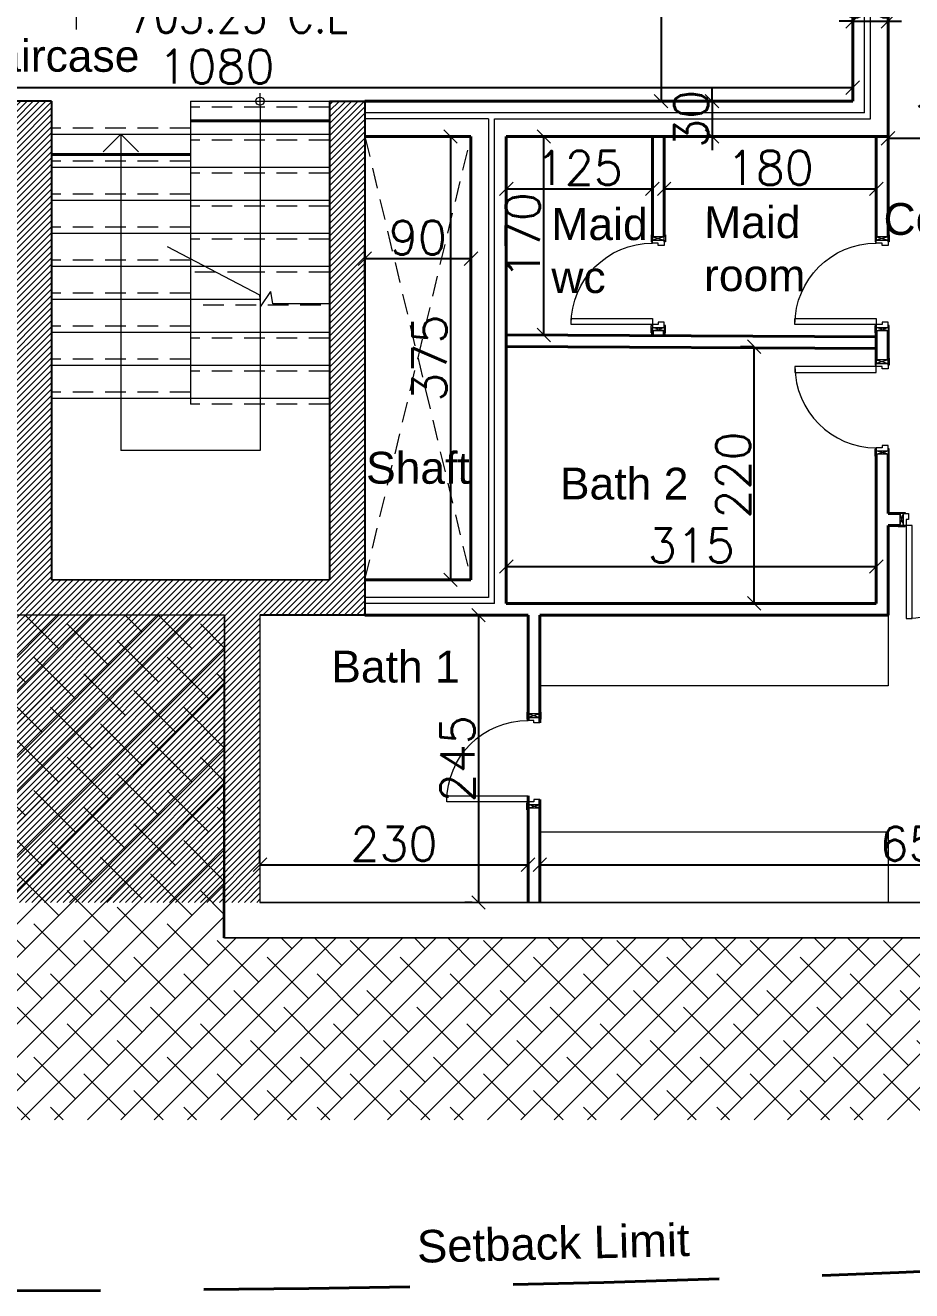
# Model space of a CAD drawing. Header units: metres. Extents: x -322116 to -321123, y -26723 to -26468.
# Drawn here: x -321653.43 to -321645.91, y -26559.85 to -26549.11 of the extents above; entities that cross this region are included whole.
import ezdxf

# ---------------------------------------------------------------- set-up
doc = ezdxf.new("R2010")
doc.units = ezdxf.units.M
doc.header["$LTSCALE"] = 7
doc.header["$MEASUREMENT"] = 0
doc.header["$PDMODE"] = 34
doc.header["$PDSIZE"] = 0.5
for name, pattern in [('1363-TXX-A-XXX-Plots layouts-R02$0$HIDDEN', [0.375, 0.25, -0.125]), ('DASHED', [0.75, 0.5, -0.25]), ('Hidden', [9.525, 6.35, -3.175])]:
    doc.linetypes.add(name, pattern=pattern)
for name, color, linetype, lineweight in [('1363TRXX-AS003$0$A-FLOR-IDEN', 4, 'Continuous', 18), ('A-ANNO-TXT3', 6, 'Continuous', 30), ('A-DOOR', 134, 'Continuous', 18), ('A-FLOR-HIDN', 9, 'Hidden', 13), ('A-FURN-FIXT', 114, 'Continuous', 9), ('A-GRID-DIMS', 142, 'Continuous', 9), ('A-PATT', 8, 'Continuous', 5), ('A-STRS', 2, 'Continuous', 18), ('A-WALL-BLWO', 7, 'Continuous', 40), ('L-Structure', 5, 'Continuous', 15), ('PATT-CONC', 8, 'Continuous', 9), ('plaster', 1, 'Continuous', 0), ('XREF-W09-A-ELEV04$0$A--SECT-TILE', 32, 'Continuous', 5)]:
    doc.layers.add(name, color=color, linetype=linetype, lineweight=lineweight)
doc.layers.add('22-1-14-ROAD P2PFGC', color=5, linetype='Continuous')
doc.styles.add('1363TRXX-AS003$0$EG_SIMPLEX', font='SIMPLEX.shx')
doc.styles.add('EG_SIMPLEX', font='SIMPLEX.shx')
doc.styles.get("Standard").update_dxf_attribs({"font": 'romans.shx', "height": 0.5})
doc.dimstyles.new('ERGA-M-0200', dxfattribs={"dimscale": 1.15, "dimtxt": 0.2, "dimasz": 0.2, "dimexe": 0.1, "dimexo": 0.1, "dimgap": 0.06, "dimtad": 1, "dimdec": 1, "dimlfac": 100, "dimrnd": 5, "dimdsep": 46, "dimtxsty": 'EG_SIMPLEX', "dimblk1": 'OBLIQUE', "dimblk2": 'OBLIQUE', "dimsah": 1, "dimcen": 0.3, "dimclrd": 256, "dimclre": 256, "dimclrt": 2, "dimadec": 0, "dimazin": 0, "dimtfac": 1, "dimtdec": 1, "dimtix": 1, "dimtmove": 2, "dimatfit": 3, "dimldrblk": 'OBLIQUE', "dimfxl": 1, "dimtolj": 1, "dimtzin": 0, "dimarcsym": 0})

# ---------------------------------------------------------------- blocks, each defined once
blk = doc.blocks.new('plot limit')
at = {"color": 5, "linetype": 'DASHED', "ltscale": 0.5}
blk.add_lwpolyline([(-321704.7696, -26754.368, -0.0265265), (-321724.7933, -26754.7789), (-321732.3893, -26754.2736)], format="xyb", dxfattribs=at)
at = {"layer": 'A-ANNO-TXT3', "lineweight": 5, "insert": (-321715.1134, -26754.366), "char_height": 0.276, "attachment_point": 1, "rotation": 1.42481}
blk.add_mtext_dynamic_manual_height_columns('\\A1;{\\fArial Unicode MS|b0|i0|c0|p34;Setback Limit}', width=3.166192, gutter_width=3.6928, heights=[1.1191], dxfattribs=at)
blk = doc.blocks.new('1363TRXX-AS003$0$TAG-LEV-PL1')
h = blk.add_hatch(color=256)
h.paths.add_polyline_path([(0, 168.7, 0.414214), (-168.8, 0), (0, 0)])
h.paths.add_polyline_path([(168.7, 0), (0, 0), (0, -168.8, 0.414214)])
for p, q in [((0, -281.3), (0, 281.3)), ((-281.3, 0), (1859, 0))]:
    blk.add_line(p, q)
blk.add_circle((0, 0), 168.7)
at = {"style": '1363TRXX-AS003$0$EG_SIMPLEX', "width": 0.85}
for tag, p in [('F.F.L.', (450, 150)), ('C.L.', (450, -450))]:
    blk.add_attdef(tag, p, '', height=300, dxfattribs=at)
blk = doc.blocks.new('new for radem')
at = {"layer": 'plaster'}
h = blk.add_hatch(dxfattribs=at)
h.set_pattern_fill('ANSI38', color=256, scale=1.6)
h.set_pattern_definition([(45, (-130, 0), (-0.14142135624, 0.14142135624), []), (135, (-130, 0), (-0.42426406871, 0.14142135624), [0.5, -0.3])])
h.paths.add_polyline_path([(-321635.58, -26556.858), (-321635.501, -26558.402), (-321670.332, -26558.402), (-321670.211, -26556.858), (-321655.212, -26556.858), (-321655.212, -26554.12), (-321651.742, -26554.12), (-321651.742, -26556.858)])
blk = doc.blocks.new('block')
at = {"layer": 'PATT-CONC', "transparency": 33554610}
h = blk.add_hatch(dxfattribs=at)
h.set_pattern_fill('ANSI31', color=8, scale=0.3)
h.set_pattern_definition([(45, (0, 0), (-0.0265165042945, 0.0265165042945), [])])
edge = h.paths.add_edge_path()
edge.add_line((-321666.312, -26556.558), (-321655.512, -26556.558))
edge.add_line((-321655.512, -26556.558), (-321655.512, -26553.82))
edge.add_line((-321655.512, -26553.82), (-321653.512, -26553.82))
edge.add_line((-321653.512, -26553.82), (-321653.512, -26552.045))
edge.add_line((-321653.512, -26552.045), (-321655.512, -26552.045))
edge.add_line((-321655.512, -26552.045), (-321655.512, -26549.758))
edge.add_line((-321655.512, -26549.758), (-321655.212, -26549.758))
edge.add_line((-321655.212, -26549.758), (-321655.212, -26551.745))
edge.add_line((-321655.212, -26551.745), (-321653.512, -26551.745))
edge.add_line((-321653.512, -26551.745), (-321653.512, -26549.758))
edge.add_line((-321653.512, -26549.758), (-321653.212, -26549.758))
edge.add_line((-321653.212, -26549.758), (-321653.212, -26553.82))
edge.add_line((-321653.212, -26553.82), (-321650.852, -26553.82))
edge.add_line((-321650.852, -26553.82), (-321650.851, -26549.758))
edge.add_line((-321650.851, -26549.758), (-321650.552, -26549.758))
edge.add_line((-321650.552, -26549.758), (-321650.552, -26554.12))
edge.add_line((-321650.552, -26554.12), (-321651.442, -26554.12))
edge.add_line((-321651.442, -26554.12), (-321651.442, -26556.558))
edge.add_line((-321651.442, -26556.558), (-321642.26, -26556.558))
at = {"layer": 'L-Structure'}
for points in [[(-321666.312, -26556.558), (-321655.512, -26556.558), (-321655.512, -26553.82), (-321653.512, -26553.82), (-321653.512, -26552.045), (-321655.512, -26552.045), (-321655.512, -26549.758), (-321655.212, -26549.758), (-321655.212, -26551.745), (-321653.512, -26551.745), (-321653.512, -26549.758), (-321653.212, -26549.758), (-321653.212, -26553.82), (-321650.852, -26553.82), (-321650.851, -26549.758), (-321650.552, -26549.758), (-321650.552, -26554.12), (-321651.442, -26554.12), (-321651.442, -26556.558), (-321642.26, -26556.558)], [(-321642.26, -26556.858), (-321651.752, -26556.858), (-321651.742, -26554.12), (-321655.212, -26554.12), (-321655.212, -26556.858), (-321666.312, -26556.858)]]:
    blk.add_lwpolyline(points, dxfattribs=at)
blk = doc.blocks.new('_OBLIQUE')
at = {"color": 0, "linetype": 'ByBlock'}
blk.add_line((-0.5, -0.5), (0.5, 0.5), dxfattribs=at)
blk = doc.blocks.new('*D387')
at = {"layer": 'A-GRID-DIMS', "lineweight": -2, "transparency": 16777216}
for p, q in [((-321657.212, -26549.643), (-321657.212, -26549.528)), ((-321646.412, -26549.643), (-321646.412, -26549.528)), ((-321657.212, -26549.643), (-321646.412, -26549.643))]:
    blk.add_line(p, q, dxfattribs=at)
at = {"layer": 'Defpoints', "color": 0, "transparency": 16777216}
for p in [(-321646.412, -26549.643), (-321657.212, -26549.758, 0), (-321646.412, -26549.758)]:
    blk.add_point(p, dxfattribs=at)
at = {"layer": 'A-GRID-DIMS', "lineweight": -2, "transparency": 16777216, "xscale": 0.115, "yscale": 0.115, "zscale": 0.115, "rotation": 180}
blk.add_blockref('_OBLIQUE', (-321657.212, -26549.643), dxfattribs=at)
at = {"layer": 'A-GRID-DIMS', "lineweight": -2, "transparency": 16777216, "xscale": 0.115, "yscale": 0.115, "zscale": 0.115}
blk.add_blockref('_OBLIQUE', (-321646.412, -26549.643), dxfattribs=at)
at = {"layer": 'A-GRID-DIMS', "color": 2, "transparency": 16777216, "insert": (-321651.812, -26549.465), "char_height": 0.2875, "attachment_point": 5, "style": 'EG_SIMPLEX'}
blk.add_mtext('\\A1;1080', dxfattribs=at)
blk = doc.blocks.new('*U571')
for p, q in [((-250, -50), (-220, -150)), ((-250, -150), (-220, -50)), ((550, -50), (520, -150)), ((550, -150), (520, -50))]:
    blk.add_line(p, q)
for points in [[(445, 640), (445, -50), (495, -50), (495, 640)], [(-265, -40), (-205, -40), (-205, -50), (-265, -50)], [(-220, -150), (-250, -150), (-250, -50), (-220, -50)], [(-195, -50), (-220, -50), (-220, -150), (-175, -150), (-175, -100), (-195, -100), (-195, -50)], [(495, -50), (520, -50), (520, -150), (475, -150), (475, -100), (495, -100), (495, -50)], [(565, -40), (505, -40), (505, -50), (565, -50)], [(520, -150), (550, -150), (550, -50), (520, -50)], [(-265, -160), (-205, -160), (-205, -150), (-265, -150)], [(565, -160), (505, -160), (505, -150), (565, -150)]]:
    blk.add_lwpolyline(points, close=True)
blk.add_arc((495, -50), 690, 90, 180)
blk = doc.blocks.new('*U572')
for p, q in [((-350, -50), (-320, -150)), ((-350, -150), (-320, -50)), ((550, -50), (520, -150)), ((550, -150), (520, -50))]:
    blk.add_line(p, q)
for points in [[(445, 740), (445, -50), (495, -50), (495, 740)], [(-365, -40), (-305, -40), (-305, -50), (-365, -50)], [(-320, -150), (-350, -150), (-350, -50), (-320, -50)], [(-295, -50), (-320, -50), (-320, -150), (-275, -150), (-275, -100), (-295, -100), (-295, -50)], [(495, -50), (520, -50), (520, -150), (475, -150), (475, -100), (495, -100), (495, -50)], [(565, -40), (505, -40), (505, -50), (565, -50)], [(520, -150), (550, -150), (550, -50), (520, -50)], [(-365, -160), (-305, -160), (-305, -150), (-365, -150)], [(565, -160), (505, -160), (505, -150), (565, -150)]]:
    blk.add_lwpolyline(points, close=True)
blk.add_arc((495, -50), 790, 90, 180)
blk = doc.blocks.new('*D327')
at = {"layer": 'A-GRID-DIMS', "lineweight": -2, "transparency": 16777216}
for p, q in [((-321649.641, -26554.12), (-321649.703, -26554.12)), ((-321649.588, -26554.12), (-321649.588, -26556.558)), ((-321649.641, -26556.558), (-321649.703, -26556.558))]:
    blk.add_line(p, q, dxfattribs=at)
at = {"layer": 'Defpoints', "color": 0, "transparency": 16777216}
for p in [(-321649.526, -26554.12), (-321649.588, -26556.558), (-321649.526, -26556.558, 0)]:
    blk.add_point(p, dxfattribs=at)
at = {"layer": 'A-GRID-DIMS', "lineweight": -2, "transparency": 16777216, "xscale": 0.115, "yscale": 0.115, "zscale": 0.115}
for p, rotation in [((-321649.588, -26554.12), 90), ((-321649.588, -26556.558), 270)]:
    blk.add_blockref('_OBLIQUE', p, dxfattribs=dict(at, rotation=rotation))
at = {"layer": 'A-GRID-DIMS', "color": 2, "transparency": 16777216, "insert": (-321649.766, -26555.339), "char_height": 0.2875, "attachment_point": 5, "rotation": 90, "style": 'EG_SIMPLEX'}
blk.add_mtext('\\A1;245', dxfattribs=at)
blk = doc.blocks.new('*D328')
at = {"layer": 'A-GRID-DIMS', "lineweight": -2, "transparency": 16777216}
for p, q in [((-321647.257, -26551.842), (-321647.363, -26551.842)), ((-321647.248, -26554.02), (-321647.248, -26551.842)), ((-321647.27, -26554.02), (-321647.363, -26554.02))]:
    blk.add_line(p, q, dxfattribs=at)
at = {"layer": 'Defpoints', "color": 0, "transparency": 16777216}
for p in [(-321647.248, -26551.842), (-321647.142, -26551.842), (-321647.155, -26554.02)]:
    blk.add_point(p, dxfattribs=at)
at = {"layer": 'A-GRID-DIMS', "lineweight": -2, "transparency": 16777216, "xscale": 0.115, "yscale": 0.115, "zscale": 0.115}
for p, rotation in [((-321647.248, -26551.842), 90), ((-321647.248, -26554.02), 270)]:
    blk.add_blockref('_OBLIQUE', p, dxfattribs=dict(at, rotation=rotation))
at = {"layer": 'A-GRID-DIMS', "color": 2, "transparency": 16777216, "insert": (-321647.426, -26552.931), "char_height": 0.2875, "attachment_point": 5, "rotation": 90, "style": 'EG_SIMPLEX'}
blk.add_mtext('\\A1;220', dxfattribs=at)
blk = doc.blocks.new('*D329')
at = {"layer": 'A-GRID-DIMS', "lineweight": -2, "transparency": 16777216}
for p, q in [((-321648.919, -26550.058), (-321649.148, -26550.058)), ((-321649.033, -26551.742), (-321649.033, -26550.058)), ((-321648.919, -26551.742), (-321649.148, -26551.742))]:
    blk.add_line(p, q, dxfattribs=at)
at = {"layer": 'Defpoints', "color": 0, "transparency": 16777216}
for p in [(-321649.033, -26550.058), (-321648.804, -26550.058), (-321648.804, -26551.742)]:
    blk.add_point(p, dxfattribs=at)
at = {"layer": 'A-GRID-DIMS', "lineweight": -2, "transparency": 16777216, "xscale": 0.115, "yscale": 0.115, "zscale": 0.115}
for p, rotation in [((-321649.033, -26550.058), 90), ((-321649.033, -26551.742), 270)]:
    blk.add_blockref('_OBLIQUE', p, dxfattribs=dict(at, rotation=rotation))
at = {"layer": 'A-GRID-DIMS', "color": 2, "transparency": 16777216, "insert": (-321649.211, -26550.9), "char_height": 0.2875, "attachment_point": 5, "rotation": 90, "style": 'EG_SIMPLEX'}
blk.add_mtext('\\A1;170', dxfattribs=at)
blk = doc.blocks.new('*D330')
at = {"layer": 'A-GRID-DIMS', "lineweight": -2, "transparency": 16777216}
for p, q in [((-321649.352, -26553.707), (-321646.212, -26553.707)), ((-321649.352, -26553.744), (-321649.352, -26553.822)), ((-321646.212, -26553.744), (-321646.212, -26553.822))]:
    blk.add_line(p, q, dxfattribs=at)
at = {"layer": 'Defpoints', "color": 0, "transparency": 16777216}
for p in [(-321649.352, -26553.629, 0), (-321646.212, -26553.629), (-321646.212, -26553.707)]:
    blk.add_point(p, dxfattribs=at)
at = {"layer": 'A-GRID-DIMS', "lineweight": -2, "transparency": 16777216, "xscale": 0.115, "yscale": 0.115, "zscale": 0.115, "rotation": 180}
blk.add_blockref('_OBLIQUE', (-321649.352, -26553.707), dxfattribs=at)
at = {"layer": 'A-GRID-DIMS', "lineweight": -2, "transparency": 16777216, "xscale": 0.115, "yscale": 0.115, "zscale": 0.115}
blk.add_blockref('_OBLIQUE', (-321646.212, -26553.707), dxfattribs=at)
at = {"layer": 'A-GRID-DIMS', "color": 2, "transparency": 16777216, "insert": (-321647.782, -26553.529), "char_height": 0.2875, "attachment_point": 5, "style": 'EG_SIMPLEX'}
blk.add_mtext('\\A1;315', dxfattribs=at)
blk = doc.blocks.new('*D331')
at = {"layer": 'A-GRID-DIMS', "lineweight": -2, "transparency": 16777216}
for p, q in [((-321648.075, -26546.946), (-321648.153, -26546.946)), ((-321648.038, -26546.946), (-321648.038, -26549.758)), ((-321648.075, -26549.758), (-321648.153, -26549.758))]:
    blk.add_line(p, q, dxfattribs=at)
at = {"layer": 'Defpoints', "color": 0, "transparency": 16777216}
for p in [(-321647.96, -26546.946), (-321648.038, -26549.758), (-321647.96, -26549.758, 0)]:
    blk.add_point(p, dxfattribs=at)
at = {"layer": 'A-GRID-DIMS', "lineweight": -2, "transparency": 16777216, "xscale": 0.115, "yscale": 0.115, "zscale": 0.115}
for p, rotation in [((-321648.038, -26546.946), 90), ((-321648.038, -26549.758), 270)]:
    blk.add_blockref('_OBLIQUE', p, dxfattribs=dict(at, rotation=rotation))
at = {"layer": 'A-GRID-DIMS', "color": 2, "transparency": 16777216, "insert": (-321648.216, -26548.352), "char_height": 0.2875, "attachment_point": 5, "rotation": 90, "style": 'EG_SIMPLEX'}
blk.add_mtext('\\A1;280', dxfattribs=at)
blk = doc.blocks.new('*D332')
at = {"layer": 'A-GRID-DIMS', "lineweight": -2, "transparency": 16777216}
for p, q in [((-321648.012, -26550.479), (-321648.012, -26550.387)), ((-321646.212, -26550.479), (-321646.212, -26550.387)), ((-321648.012, -26550.502), (-321646.212, -26550.502))]:
    blk.add_line(p, q, dxfattribs=at)
at = {"layer": 'Defpoints', "color": 0, "transparency": 16777216}
for p in [(-321646.212, -26550.502), (-321648.012, -26550.594), (-321646.212, -26550.594)]:
    blk.add_point(p, dxfattribs=at)
at = {"layer": 'A-GRID-DIMS', "lineweight": -2, "transparency": 16777216, "xscale": 0.115, "yscale": 0.115, "zscale": 0.115, "rotation": 180}
blk.add_blockref('_OBLIQUE', (-321648.012, -26550.502), dxfattribs=at)
at = {"layer": 'A-GRID-DIMS', "lineweight": -2, "transparency": 16777216, "xscale": 0.115, "yscale": 0.115, "zscale": 0.115}
blk.add_blockref('_OBLIQUE', (-321646.212, -26550.502), dxfattribs=at)
at = {"layer": 'A-GRID-DIMS', "color": 2, "transparency": 16777216, "insert": (-321647.112, -26550.324), "char_height": 0.2875, "attachment_point": 5, "style": 'EG_SIMPLEX'}
blk.add_mtext('\\A1;180', dxfattribs=at)
blk = doc.blocks.new('*D333')
at = {"layer": 'A-GRID-DIMS', "lineweight": -2, "transparency": 16777216}
blk.add_line((-321649.352, -26550.502), (-321648.112, -26550.502), dxfattribs=at)
at = {"layer": 'Defpoints', "color": 0, "transparency": 16777216}
for p in [(-321649.352, -26550.502), (-321648.112, -26550.502), (-321648.112, -26550.502)]:
    blk.add_point(p, dxfattribs=at)
at = {"layer": 'A-GRID-DIMS', "lineweight": -2, "transparency": 16777216, "xscale": 0.115, "yscale": 0.115, "zscale": 0.115, "rotation": 180}
blk.add_blockref('_OBLIQUE', (-321649.352, -26550.502), dxfattribs=at)
at = {"layer": 'A-GRID-DIMS', "lineweight": -2, "transparency": 16777216, "xscale": 0.115, "yscale": 0.115, "zscale": 0.115}
blk.add_blockref('_OBLIQUE', (-321648.112, -26550.502), dxfattribs=at)
at = {"layer": 'A-GRID-DIMS', "color": 2, "transparency": 16777216, "insert": (-321648.732, -26550.324), "char_height": 0.2875, "attachment_point": 5, "style": 'EG_SIMPLEX'}
blk.add_mtext('\\A1;125', dxfattribs=at)
blk = doc.blocks.new('*D343')
at = {"layer": 'A-GRID-DIMS', "lineweight": -2, "transparency": 16777216}
for p, q in [((-321646.112, -26549.923), (-321646.112, -26550.189)), ((-321645.002, -26550.074), (-321646.112, -26550.074)), ((-321645.002, -26550.123), (-321645.002, -26550.189))]:
    blk.add_line(p, q, dxfattribs=at)
at = {"layer": 'Defpoints', "color": 0, "transparency": 16777216}
for p in [(-321646.112, -26549.808), (-321645.002, -26550.008), (-321646.112, -26550.074)]:
    blk.add_point(p, dxfattribs=at)
at = {"layer": 'A-GRID-DIMS', "lineweight": -2, "transparency": 16777216, "xscale": 0.115, "yscale": 0.115, "zscale": 0.115, "rotation": 180}
blk.add_blockref('_OBLIQUE', (-321646.112, -26550.074), dxfattribs=at)
at = {"layer": 'A-GRID-DIMS', "lineweight": -2, "transparency": 16777216, "xscale": 0.115, "yscale": 0.115, "zscale": 0.115}
blk.add_blockref('_OBLIQUE', (-321645.002, -26550.074), dxfattribs=at)
at = {"layer": 'A-GRID-DIMS', "color": 2, "transparency": 16777216, "insert": (-321645.557, -26549.896), "char_height": 0.2875, "attachment_point": 5, "style": 'EG_SIMPLEX'}
blk.add_mtext('\\A1;110', dxfattribs=at)
blk = doc.blocks.new('*D349')
at = {"layer": 'A-GRID-DIMS', "lineweight": -2, "transparency": 16777216}
for p, q in [((-321646.412, -26549.069), (-321646.412, -26548.965)), ((-321646.112, -26549.058), (-321646.112, -26548.965)), ((-321646.412, -26549.08), (-321646.527, -26549.08)), ((-321646.412, -26549.08), (-321646.112, -26549.08)), ((-321646.112, -26549.08), (-321645.997, -26549.08))]:
    blk.add_line(p, q, dxfattribs=at)
at = {"layer": 'Defpoints', "color": 0, "transparency": 16777216}
for p in [(-321646.112, -26549.08), (-321646.412, -26549.184), (-321646.112, -26549.173)]:
    blk.add_point(p, dxfattribs=at)
at = {"layer": 'A-GRID-DIMS', "lineweight": -2, "transparency": 16777216, "xscale": 0.115, "yscale": 0.115, "zscale": 0.115}
blk.add_blockref('_OBLIQUE', (-321646.412, -26549.08), dxfattribs=at)
at = {"layer": 'A-GRID-DIMS', "lineweight": -2, "transparency": 16777216, "xscale": 0.115, "yscale": 0.115, "zscale": 0.115, "rotation": 180}
blk.add_blockref('_OBLIQUE', (-321646.112, -26549.08), dxfattribs=at)
at = {"layer": 'A-GRID-DIMS', "color": 2, "transparency": 16777216, "insert": (-321646.262, -26548.902), "char_height": 0.2875, "attachment_point": 5, "style": 'EG_SIMPLEX'}
blk.add_mtext('\\A1;30', dxfattribs=at)
blk = doc.blocks.new('*D350')
at = {"layer": 'A-GRID-DIMS', "lineweight": -2, "transparency": 16777216}
for p, q in [((-321647.605, -26549.758), (-321647.605, -26549.643)), ((-321647.632, -26549.758), (-321647.49, -26549.758)), ((-321647.605, -26549.758), (-321647.605, -26550.058)), ((-321647.632, -26550.058), (-321647.49, -26550.058)), ((-321647.605, -26550.058), (-321647.605, -26550.173))]:
    blk.add_line(p, q, dxfattribs=at)
at = {"layer": 'Defpoints', "color": 0, "transparency": 16777216}
for p in [(-321647.747, -26549.758, 0), (-321647.747, -26550.058), (-321647.605, -26550.058)]:
    blk.add_point(p, dxfattribs=at)
at = {"layer": 'A-GRID-DIMS', "lineweight": -2, "transparency": 16777216, "xscale": 0.115, "yscale": 0.115, "zscale": 0.115}
for p, rotation in [((-321647.605, -26549.758), 270), ((-321647.605, -26550.058), 90)]:
    blk.add_blockref('_OBLIQUE', p, dxfattribs=dict(at, rotation=rotation))
at = {"layer": 'A-GRID-DIMS', "color": 2, "transparency": 16777216, "insert": (-321647.783, -26549.908), "char_height": 0.2875, "attachment_point": 5, "rotation": 90, "style": 'EG_SIMPLEX'}
blk.add_mtext('\\A1;30', dxfattribs=at)
blk = doc.blocks.new('*D410')
at = {"layer": 'A-GRID-DIMS', "lineweight": -2, "transparency": 16777216}
for p, q in [((-321651.442, -26556.214), (-321651.442, -26556.123)), ((-321649.167, -26556.214), (-321649.167, -26556.123)), ((-321651.442, -26556.238), (-321649.167, -26556.238))]:
    blk.add_line(p, q, dxfattribs=at)
at = {"layer": 'Defpoints', "color": 0, "transparency": 16777216}
for p in [(-321649.167, -26556.238), (-321651.442, -26556.329), (-321649.167, -26556.329, 0)]:
    blk.add_point(p, dxfattribs=at)
at = {"layer": 'A-GRID-DIMS', "lineweight": -2, "transparency": 16777216, "xscale": 0.115, "yscale": 0.115, "zscale": 0.115, "rotation": 180}
blk.add_blockref('_OBLIQUE', (-321651.442, -26556.238), dxfattribs=at)
at = {"layer": 'A-GRID-DIMS', "lineweight": -2, "transparency": 16777216, "xscale": 0.115, "yscale": 0.115, "zscale": 0.115}
blk.add_blockref('_OBLIQUE', (-321649.167, -26556.238), dxfattribs=at)
at = {"layer": 'A-GRID-DIMS', "color": 2, "transparency": 16777216, "insert": (-321650.305, -26556.06), "char_height": 0.2875, "attachment_point": 5, "style": 'EG_SIMPLEX'}
blk.add_mtext('\\A1;230', dxfattribs=at)
blk = doc.blocks.new('*D411')
at = {"layer": 'A-GRID-DIMS', "lineweight": -2, "transparency": 16777216}
blk.add_line((-321649.067, -26556.238), (-321642.56, -26556.238), dxfattribs=at)
at = {"layer": 'Defpoints', "color": 0, "transparency": 16777216}
for p in [(-321649.067, -26556.238, 0), (-321642.56, -26556.238), (-321642.56, -26556.238)]:
    blk.add_point(p, dxfattribs=at)
at = {"layer": 'A-GRID-DIMS', "lineweight": -2, "transparency": 16777216, "xscale": 0.115, "yscale": 0.115, "zscale": 0.115, "rotation": 180}
blk.add_blockref('_OBLIQUE', (-321649.067, -26556.238), dxfattribs=at)
at = {"layer": 'A-GRID-DIMS', "lineweight": -2, "transparency": 16777216, "xscale": 0.115, "yscale": 0.115, "zscale": 0.115}
blk.add_blockref('_OBLIQUE', (-321642.56, -26556.238), dxfattribs=at)
at = {"layer": 'A-GRID-DIMS', "color": 2, "transparency": 16777216, "insert": (-321645.814, -26556.06), "char_height": 0.2875, "attachment_point": 5, "style": 'EG_SIMPLEX'}
blk.add_mtext('\\A1;650', dxfattribs=at)
blk = doc.blocks.new('*D564')
at = {"layer": 'A-GRID-DIMS', "lineweight": -2, "transparency": 16777216}
for p, q in [((-321649.888, -26550.058), (-321649.94, -26550.058)), ((-321649.825, -26550.058), (-321649.825, -26553.82)), ((-321649.888, -26553.82), (-321649.94, -26553.82))]:
    blk.add_line(p, q, dxfattribs=at)
at = {"layer": 'Defpoints', "color": 0, "transparency": 16777216}
for p in [(-321649.773, -26550.058, 0), (-321649.825, -26553.82), (-321649.773, -26553.82, 0)]:
    blk.add_point(p, dxfattribs=at)
at = {"layer": 'A-GRID-DIMS', "lineweight": -2, "transparency": 16777216, "xscale": 0.115, "yscale": 0.115, "zscale": 0.115}
for p, rotation in [((-321649.825, -26550.058), 90), ((-321649.825, -26553.82), 270)]:
    blk.add_blockref('_OBLIQUE', p, dxfattribs=dict(at, rotation=rotation))
at = {"layer": 'A-GRID-DIMS', "color": 2, "transparency": 16777216, "insert": (-321650.003, -26551.939), "char_height": 0.2875, "attachment_point": 5, "rotation": 90, "style": 'EG_SIMPLEX'}
blk.add_mtext('\\A1;375', dxfattribs=at)
blk = doc.blocks.new('*D565')
at = {"layer": 'A-GRID-DIMS', "lineweight": -2, "transparency": 16777216}
for p, q in [((-321650.552, -26551.321), (-321650.552, -26550.979)), ((-321649.652, -26551.321), (-321649.652, -26550.979)), ((-321650.552, -26551.094), (-321649.652, -26551.094))]:
    blk.add_line(p, q, dxfattribs=at)
at = {"layer": 'Defpoints', "color": 0, "transparency": 16777216}
for p in [(-321649.652, -26551.094), (-321650.552, -26551.436), (-321649.652, -26551.436, 0)]:
    blk.add_point(p, dxfattribs=at)
at = {"layer": 'A-GRID-DIMS', "lineweight": -2, "transparency": 16777216, "xscale": 0.115, "yscale": 0.115, "zscale": 0.115, "rotation": 180}
blk.add_blockref('_OBLIQUE', (-321650.552, -26551.094), dxfattribs=at)
at = {"layer": 'A-GRID-DIMS', "lineweight": -2, "transparency": 16777216, "xscale": 0.115, "yscale": 0.115, "zscale": 0.115}
blk.add_blockref('_OBLIQUE', (-321649.652, -26551.094), dxfattribs=at)
at = {"layer": 'A-GRID-DIMS', "color": 2, "transparency": 16777216, "insert": (-321650.102, -26550.916), "char_height": 0.2875, "attachment_point": 5, "style": 'EG_SIMPLEX'}
blk.add_mtext('\\A1;90', dxfattribs=at)

msp = doc.modelspace()

# ---------------------------------------------------------------- linework, layer by layer
at = {"layer": '22-1-14-ROAD P2PFGC'}
for p, q in [((-321653.2118, -26549.7581, 0), (-321653.5118, -26549.7581, 0)), ((-321650.8514, -26549.7581, 0), (-321650.5518, -26549.7581, 0)), ((-321650.5518, -26549.7581, 0), (-321650.5518, -26554.1198, 0)), ((-321650.5518, -26554.1198, 0), (-321651.4424, -26554.1198))]:
    msp.add_line(p, q, dxfattribs=at)
at = {"layer": '22-1-14-ROAD P2PFGC', "elevation": 0}
for points in [[(-321653.2118, -26549.7581), (-321653.2118, -26553.8198)], [(-321650.8518, -26549.7581), (-321650.8518, -26553.8198)]]:
    msp.add_lwpolyline(points, dxfattribs=at)
at = {"layer": 'A-FLOR-HIDN', "linetype": '1363-TXX-A-XXX-Plots layouts-R02$0$HIDDEN', "ltscale": 0.1, "extrusion": (1.49774e-07, -5.54664e-07, 1)}
for p, q in [((-321650.8518, -26549.8081, 0), (-321652.0318, -26549.8081, 0.0001)), ((-321650.8518, -26549.8081, 0), (-321652.0318, -26549.8081, 0.0001)), ((-321652.0318, -26549.9881, 0.0001), (-321653.2118, -26549.9881, 0)), ((-321652.0318, -26549.9881, 0.0001), (-321653.2118, -26549.9881, 0)), ((-321650.8518, -26550.0881, 0), (-321652.0318, -26550.0881, 0.0001)), ((-321650.8518, -26550.0881, 0), (-321652.0318, -26550.0881, 0.0001)), ((-321652.0318, -26550.2681, 0.0001), (-321653.2118, -26550.2681, 0)), ((-321652.0318, -26550.2681, 0.0001), (-321653.2118, -26550.2681, 0)), ((-321650.8518, -26550.3681, 0), (-321652.0318, -26550.3681, 0.0001)), ((-321650.8518, -26550.3681, 0), (-321652.0318, -26550.3681, 0.0001)), ((-321652.0318, -26550.5481, 0.0001), (-321653.2118, -26550.5481, 0)), ((-321652.0318, -26550.5481, 0.0001), (-321653.2118, -26550.5481, 0)), ((-321650.8518, -26550.6481, 0), (-321652.0318, -26550.6481, 0.0001)), ((-321650.8518, -26550.6481, 0), (-321652.0318, -26550.6481, 0.0001)), ((-321652.0318, -26550.8281, 0.0001), (-321653.2118, -26550.8281, 0)), ((-321652.0318, -26550.8281, 0.0001), (-321653.2118, -26550.8281, 0)), ((-321650.8518, -26550.9281, 0), (-321652.0318, -26550.9281, 0.0001)), ((-321650.8518, -26550.9281, 0), (-321652.0318, -26550.9281, 0.0001)), ((-321652.0318, -26551.1081, 0.0001), (-321653.2118, -26551.1081, 0)), ((-321652.0318, -26551.1081, 0.0001), (-321653.2118, -26551.1081, 0)), ((-321651.544, -26551.2081, 0), (-321652.0318, -26551.2081, 0.0001)), ((-321651.544, -26551.2081, 0), (-321652.0318, -26551.2081, 0.0001)), ((-321650.8518, -26551.2081, 0), (-321651.544, -26551.2081, 0)), ((-321650.8518, -26551.2081, 0), (-321651.544, -26551.2081, 0)), ((-321652.0318, -26551.3881, 0.0001), (-321653.2118, -26551.3881, 0)), ((-321652.0318, -26551.3881, 0.0001), (-321653.2118, -26551.3881, 0)), ((-321650.9252, -26551.4881, 0), (-321652.0318, -26551.4881, 0.0001)), ((-321650.9252, -26551.4881, 0), (-321652.0318, -26551.4881, 0.0001)), ((-321652.0318, -26551.6681, 0.0001), (-321653.2118, -26551.6681, 0)), ((-321652.0318, -26551.6681, 0.0001), (-321653.2118, -26551.6681, 0)), ((-321650.8518, -26551.7681, 0), (-321652.0318, -26551.7681, 0.0001)), ((-321650.8518, -26551.7681, 0), (-321652.0318, -26551.7681, 0.0001)), ((-321652.0318, -26551.9481, 0.0001), (-321653.2118, -26551.9481, 0)), ((-321652.0318, -26551.9481, 0.0001), (-321653.2118, -26551.9481, 0)), ((-321650.8518, -26552.0481, 0), (-321652.0318, -26552.0481, 0.0001)), ((-321650.8518, -26552.0481, 0), (-321652.0318, -26552.0481, 0.0001)), ((-321652.0318, -26552.2281, 0.0001), (-321653.2118, -26552.2281, 0)), ((-321652.0318, -26552.2281, 0.0001), (-321653.2118, -26552.2281, 0)), ((-321650.8518, -26552.3281, 0), (-321652.0318, -26552.3281, 0.0001)), ((-321650.8518, -26552.3281, 0), (-321652.0318, -26552.3281, 0.0001))]:
    msp.add_line(p, q, dxfattribs=at)
at = {"layer": 'A-FLOR-HIDN', "linetype": '1363-TXX-A-XXX-Plots layouts-R02$0$HIDDEN', "ltscale": 0.1}
for p, q in [((-321650.5518, -26553.8198, 0), (-321649.6518, -26550.0581, 0)), ((-321650.5518, -26550.0581, 0), (-321649.6518, -26553.8198, 0))]:
    msp.add_line(p, q, dxfattribs=at)
at = {"layer": 'A-FURN-FIXT'}
for p, q in [((-321646.1118, -26554.1198, 0), (-321646.1118, -26554.7198, 0)), ((-321649.0674, -26555.9581, 0), (-321646.1118, -26555.9581, 0)), ((-321646.1118, -26555.9581, 0), (-321646.1118, -26556.5581, 0))]:
    msp.add_line(p, q, dxfattribs=at)
msp.add_lwpolyline([(-321646.1118, -26554.7198), (-321649.0674, -26554.7198)], dxfattribs=at)
at = {"layer": 'A-PATT', "extrusion": (1.49774e-07, -5.54664e-07, 1)}
for p, q in [((-321651.4418, -26549.7981, 0.0001), (-321651.4418, -26549.6912, 0.0001)), ((-321651.4418, -26549.7981, 0.0001), (-321651.4418, -26549.6912, 0.0001)), ((-321651.4418, -26549.7981, 0.0001), (-321651.4418, -26549.6912, 0.0001)), ((-321651.4418, -26549.7981, 0.0001), (-321651.4418, -26549.6912, 0.0001)), ((-321651.4418, -26549.7981, 0.0001), (-321651.4418, -26549.7231, 0.0001)), ((-321651.4418, -26549.7981, 0.0001), (-321651.4418, -26549.7231, 0.0001)), ((-321651.4418, -26549.7981, 0.0001), (-321651.4418, -26549.7231, 0.0001)), ((-321651.4418, -26549.7981, 0.0001), (-321651.4418, -26549.7231, 0.0001)), ((-321651.4418, -26549.7981, 0.0001), (-321651.4418, -26552.7231, 0.0001)), ((-321651.4418, -26549.7981, 0.0001), (-321651.4418, -26552.7231, 0.0001)), ((-321651.4418, -26552.7231, 0), (-321652.6218, -26552.7231, 0))]:
    msp.add_line(p, q, dxfattribs=at)
at = {"layer": 'A-PATT'}
msp.add_line((-321652.6218, -26550.0381, 0.0001), (-321652.6218, -26552.7231, 0.0001), dxfattribs=at)
msp.add_polyline3d([(-321652.4718, -26550.1881, 0.0001), (-321652.6218, -26550.0381, 0.0001), (-321652.7718, -26550.1881, 0.0001)], dxfattribs=at)
at = {"layer": 'A-PATT', "extrusion": (1.49774e-07, -5.54664e-07, 1)}
msp.add_circle((-321651.4418, -26549.7581, -0.0334), 0.035, dxfattribs=at)
msp.add_circle((-321651.4418, -26549.7581, -0.0334), 0.035, dxfattribs=at)
msp.add_circle((-321651.4418, -26549.7581, -0.0334), 0.035, dxfattribs=at)
msp.add_circle((-321651.4418, -26549.7581, -0.0334), 0.035, dxfattribs=at)
at = {"layer": 'A-STRS'}
for q in [(-321652.0318, -26552.3281, 0.0001), (-321650.8518, -26549.7581, 0)]:
    msp.add_line((-321652.0318, -26549.7581, 0.0001), q, dxfattribs=at)
at = {"layer": 'A-STRS', "extrusion": (1.49774e-07, -5.54664e-07, 1)}
for p, q in [((-321653.2118, -26550.0381, 0), (-321650.8518, -26550.0381, 0)), ((-321653.2118, -26550.3181, 0), (-321650.8518, -26550.3181, 0)), ((-321653.2118, -26550.5981, 0), (-321650.8518, -26550.5981, 0)), ((-321653.2118, -26550.8781, 0), (-321650.8518, -26550.8781, 0)), ((-321652.2285, -26550.9909, 0.0002), (-321651.4464, -26551.403, 0.0001)), ((-321652.2285, -26550.9909, 0.0002), (-321651.4464, -26551.403, 0.0001)), ((-321653.2118, -26551.1581, 0), (-321650.8518, -26551.1581, 0)), ((-321651.4464, -26551.403, 0.0001), (-321651.4373, -26551.5043, 0.0001)), ((-321651.4464, -26551.403, 0.0001), (-321651.4373, -26551.5043, 0.0001)), ((-321651.4373, -26551.5043, 0.0001), (-321651.3496, -26551.3719, 0.0001)), ((-321651.4373, -26551.5043, 0.0001), (-321651.3496, -26551.3719, 0.0001)), ((-321653.2118, -26551.4381, 0), (-321651.4418, -26551.4381, 0)), ((-321650.8518, -26551.4781, 0), (-321651.3331, -26551.4781, 0)), ((-321650.8518, -26551.4781, 0), (-321651.3331, -26551.4781, 0)), ((-321653.2118, -26551.7181, 0), (-321650.8518, -26551.7181, 0)), ((-321653.2118, -26551.9981, 0), (-321650.8518, -26551.9981, 0)), ((-321653.2118, -26552.2781, 0), (-321650.8518, -26552.2781, 0))]:
    msp.add_line(p, q, dxfattribs=at)
at = {"layer": 'A-STRS', "extrusion": (1.49774e-07, -5.54664e-07, 1), "elevation": -0.0335}
msp.add_lwpolyline([(-321651.3331, -26551.4781), (-321651.3506, -26551.3734)], dxfattribs=at)
msp.add_lwpolyline([(-321651.3331, -26551.4781), (-321651.3506, -26551.3734)], dxfattribs=at)
at = {"layer": 'A-WALL-BLWO'}
for p, q in [((-321646.1118, -26550.0581), (-321646.1118, -26546.6456)), ((-321646.4118, -26549.7581), (-321646.4118, -26546.9456)), ((-321652.0318, -26549.9247, 0.0001), (-321650.8518, -26549.9247, 0)), ((-321650.5518, -26550.0581, 0), (-321649.6518, -26550.0581, 0)), ((-321649.3518, -26554.0198), (-321649.3518, -26550.0581, 0)), ((-321649.3518, -26550.0581), (-321646.1118, -26550.0581)), ((-321648.1118, -26550.0581), (-321648.1118, -26550.9081)), ((-321648.0118, -26550.0581), (-321648.0118, -26550.9081)), ((-321646.2118, -26550.0581), (-321646.2118, -26550.9081)), ((-321646.1118, -26550.0581), (-321646.1118, -26550.9081)), ((-321652.0318, -26550.2098, 0.0001), (-321653.2118, -26550.2098, 0)), ((-321648.1118, -26551.7081), (-321648.1118, -26551.7478)), ((-321648.0118, -26551.7081), (-321648.0118, -26551.7478)), ((-321646.2118, -26551.7081), (-321646.2118, -26551.9545)), ((-321646.1118, -26551.7081), (-321646.1118, -26551.9545)), ((-321646.2118, -26551.7581), (-321649.3518, -26551.7402)), ((-321646.2118, -26551.8581), (-321646.2118, -26551.8581)), ((-321646.2118, -26552.7545, 0), (-321646.2118, -26554.0198, 0)), ((-321646.1118, -26552.7545, 0), (-321646.1118, -26553.2581)), ((-321646.0118, -26553.2581), (-321646.1118, -26553.2581)), ((-321646.0118, -26553.3581), (-321646.1118, -26553.3581)), ((-321646.1118, -26553.3581, 0), (-321646.1118, -26554.1198, 0)), ((-321649.6518, -26553.8198, 0), (-321650.5518, -26553.8198, 0)), ((-321649.3518, -26554.0198), (-321646.2118, -26554.0198)), ((-321649.1674, -26554.1198), (-321650.5518, -26554.1198)), ((-321649.1674, -26554.1198), (-321649.1674, -26555.0131, 0)), ((-321649.0674, -26554.1198), (-321646.1118, -26554.1198, 0)), ((-321649.0674, -26554.1198), (-321649.0674, -26555.0331, 0)), ((-321649.1674, -26555.6531, 0), (-321649.1674, -26556.5581, 0)), ((-321649.0674, -26555.6831, 0), (-321649.0674, -26556.5581, 0))]:
    msp.add_line(p, q, dxfattribs=at)
at = {"layer": 'A-WALL-BLWO', "elevation": 0}
for points in [[(-321646.4118, -26549.7581), (-321650.5518, -26549.7581)], [(-321649.6518, -26550.0581), (-321649.6518, -26553.8198)]]:
    msp.add_lwpolyline(points, dxfattribs=at)
at = {"layer": 'A-WALL-BLWO'}
msp.add_lwpolyline([(-321646.211, -26551.8581), (-321649.3518, -26551.8402)], dxfattribs=at)
at = {"layer": 'L-Structure'}
for p, q in [((-321650.8518, -26553.8198, 0), (-321653.2118, -26553.8198, 0)), ((-321651.7424, -26554.1198, 0), (-321655.2118, -26554.1198, 0)), ((-321651.4424, -26554.1198, 0), (-321651.4424, -26556.5581)), ((-321651.4424, -26554.1198, 0), (-321651.4424, -26554.1198)), ((-321642.2603, -26556.5581), (-321651.4424, -26556.5581, 0))]:
    msp.add_line(p, q, dxfattribs=at)
at = {"layer": 'L-Structure', "elevation": 0}
msp.add_lwpolyline([(-321651.7424, -26554.1198), (-321651.7424, -26556.8581), (-321642.2603, -26556.8581), (-321642.2603, -26556.5581)], dxfattribs=at)
at = {"layer": 'XREF-W09-A-ELEV04$0$A--SECT-TILE'}
for p, q in [((-321646.3118, -26549.8581), (-321646.3118, -26546.8456)), ((-321646.3118, -26549.8581), (-321650.5518, -26549.8581)), ((-321649.5018, -26549.9081, 0), (-321650.5518, -26549.9081, 0)), ((-321649.5018, -26549.9081, 0), (-321649.5018, -26553.9698, 0)), ((-321649.5018, -26553.9698), (-321650.5518, -26553.9698)), ((-321649.4518, -26554.0198), (-321650.5518, -26554.0198))]:
    msp.add_line(p, q, dxfattribs=at)
at = {"layer": 'XREF-W09-A-ELEV04$0$A--SECT-TILE', "elevation": 0}
msp.add_lwpolyline([(-321649.4518, -26554.0198), (-321649.4518, -26549.9081), (-321646.2618, -26549.9081), (-321646.2618, -26546.7956), (-321646.7416, -26546.7956)], dxfattribs=at)

# ---------------------------------------------------------------- block references
at = {"layer": '1363TRXX-AS003$0$A-FLOR-IDEN'}
ref = msp.add_blockref('1363TRXX-AS003$0$TAG-LEV-PL1', (-321652.9999, -26548.7372), dxfattribs=dict(at, xscale=0.0014700000362087, yscale=0.0014700000362087, zscale=0.0014700000362087))
ref.add_attrib('C.L.', '705.25 C.L', (-321652.5589, -26549.1782), dxfattribs={"layer": '0', "height": 0.294, "rotation": 360, "style": '1363TRXX-AS003$0$EG_SIMPLEX', "width": 0.85})
ref.add_attrib('F.F.L.', '705.40 F.F.L', (-321652.5589, -26548.5902), dxfattribs={"layer": '0', "height": 0.294, "rotation": 360, "style": '1363TRXX-AS003$0$EG_SIMPLEX', "width": 0.85})
at = {"layer": 'A-DOOR', "extrusion": (-5.54664e-07, -1.49774e-07, -1), "xscale": 0.0010000000000002, "yscale": 0.0010000000000002, "zscale": -0.0010000000000001, "rotation": 270}
for p in [(321648.1618, -26551.1581, 0.1824), (321646.2618, -26551.1581, 0.1824), (321649.2174, -26555.2081, 0.1824)]:
    msp.add_blockref('*U571', p, dxfattribs=at)
at = {"layer": 'A-DOOR', "extrusion": (5.54664e-07, -1.49774e-07, 1), "xscale": 0.0010000000000002, "yscale": 0.0010000000000002, "zscale": 0.0010000000000002, "rotation": 90}
msp.add_blockref('*U571', (-321646.2618, -26552.5045, -0.1744), dxfattribs=at)
at = {"layer": 'A-DOOR', "extrusion": (1.49774e-07, 5.54664e-07, 1), "xscale": 0.0010000000000001, "yscale": 0.0010000000000001, "zscale": 0.0010000000000001, "rotation": 179.9999999999952}
msp.add_blockref('*U572', (-321645.4618, -26553.4081, -0.0629), dxfattribs=at)
at = {"layer": 'A-WALL-BLWO'}
for name, p in [('plot limit', (65, 195.0262)), ('block', (0, 0)), ('new for radem', (0, 0))]:
    msp.add_blockref(name, p, dxfattribs=at)

# ---------------------------------------------------------------- texts
at = {"layer": 'A-ANNO-TXT3', "lineweight": 5, "char_height": 0.27, "attachment_point": 1, "rotation": 359.90083}
for s, width, heights, insert in [('\\A1;{\\fArial Unicode MS|b0|i0|c0|p34;Staircase}', 1.423931, [0.4674], (-321654.037, -26549.2365)), ('\\A1;{\\fArial Unicode MS|b0|i0|c0|p34;Maid \\Pwc}', 2.985678, [1.4075], (-321648.9684, -26550.6656)), ('\\A1;{\\fArial Unicode MS|b0|i0|c0|p34;Maid \\Proom}', 2.985678, [1.4075], (-321647.6721, -26550.6493)), ('\\A1;{\\fArial Unicode MS|b0|i0|c0|p34;Shaft}', 2.985678, [1.4075], (-321650.5417, -26552.7337, 0)), ('\\A1;{\\fArial Unicode MS|b0|i0|c0|p34;Bath 2}', 2.985678, [1.4075], (-321648.8964, -26552.8674)), ('\\A1;\\pxt5;{\\fArial Unicode MS|b0|i0|c0|p34;Bath 1}', 2.985678, [1.4075], (-321650.8368, -26554.4207))]:
    msp.add_mtext_dynamic_manual_height_columns(s, width=width, gutter_width=3.0774, heights=heights, dxfattribs=dict(at, insert=insert))
at = {"layer": 'A-ANNO-TXT3', "lineweight": 5, "insert": (-321646.1497, -26550.6226), "char_height": 0.27, "width": 5.925218, "attachment_point": 1, "rotation": 359.90083}
msp.add_mtext('\\A1;{\\fArial Unicode MS|b0|i0|c0|p34;Corridor\\P}', dxfattribs=at)

# ---------------------------------------------------------------- dimensions: what is measured, and where the dimension line sits
at = {"layer": 'A-GRID-DIMS'}
for base, p1, p2, picture, middle in [((-321648.03785, -26549.75811), (-321647.95999, -26546.94555), (-321647.95999, -26549.75811, 0), '*D331', (-321648.2161, -26548.35183)), ((-321647.6051, -26550.0581), (-321647.7475, -26549.7581, 0), (-321647.7475, -26550.0581), '*D350', (-321647.7834, -26549.9081)), ((-321649.8248, -26553.8198), (-321649.7728, -26550.0581, 0), (-321649.7728, -26553.8198, 0), '*D564', (-321650.0031, -26551.939)), ((-321649.033, -26550.0581), (-321648.8036, -26551.7424), (-321648.8036, -26550.0581), '*D329', (-321649.2112, -26550.9003)), ((-321647.2479, -26551.8417), (-321647.1546, -26554.0198), (-321647.1421, -26551.8417), '*D328', (-321647.4262, -26552.9307)), ((-321649.5878, -26556.5581), (-321649.5258, -26554.1198), (-321649.5258, -26556.5581, 0), '*D327', (-321649.766, -26555.339))]:
    dim = msp.add_linear_dim(base=base, p1=p1, p2=p2, angle=90, dimstyle='ERGA-M-0200', override={"dimtxt": 0.25, "dimasz": 0.1, "dimgap": 0.03, "dimfxl": 100}, dxfattribs=at)
    dim.commit()
    dim.dimension.update_dxf_attribs({"geometry": picture, "text_midpoint": middle})
for base, p1, p2, picture, middle in [((-321646.1118, -26549.0799), (-321646.4118, -26549.1836), (-321646.1118, -26549.1727), '*D349', (-321646.2618, -26548.9017)), ((-321646.4118, -26549.6431), (-321657.2118, -26549.7581, 0), (-321646.4118, -26549.7581), '*D387', (-321651.8118, -26549.4649)), ((-321646.1118, -26550.0738), (-321645.0018, -26550.0081), (-321646.1118, -26549.8081), '*D343', (-321645.5568, -26549.8956)), ((-321648.1118, -26550.5018), (-321649.3518, -26550.5018), (-321648.1118, -26550.5018), '*D333', (-321648.7318, -26550.3236)), ((-321646.2118, -26550.5018), (-321648.0118, -26550.5943), (-321646.2118, -26550.5943), '*D332', (-321647.1118, -26550.3236)), ((-321649.6518, -26551.0944), (-321650.5518, -26551.4358), (-321649.6518, -26551.4358, 0), '*D565', (-321650.1018, -26550.9161)), ((-321646.2118, -26553.7072), (-321649.3518, -26553.6294, 0), (-321646.2118, -26553.6294), '*D330', (-321647.7818, -26553.529)), ((-321649.1674, -26556.238), (-321651.4424, -26556.3285), (-321649.1674, -26556.3285, 0), '*D410', (-321650.3049, -26556.0597)), ((-321642.5603, -26556.238), (-321649.0674, -26556.238, 0), (-321642.5603, -26556.238), '*D411', (-321645.8138, -26556.0597))]:
    dim = msp.add_linear_dim(base=base, p1=p1, p2=p2, dimstyle='ERGA-M-0200', override={"dimtxt": 0.25, "dimasz": 0.1, "dimgap": 0.03, "dimfxl": 100}, dxfattribs=at)
    dim.commit()
    dim.dimension.update_dxf_attribs({"geometry": picture, "text_midpoint": middle})

doc.saveas('drawing.dxf')
